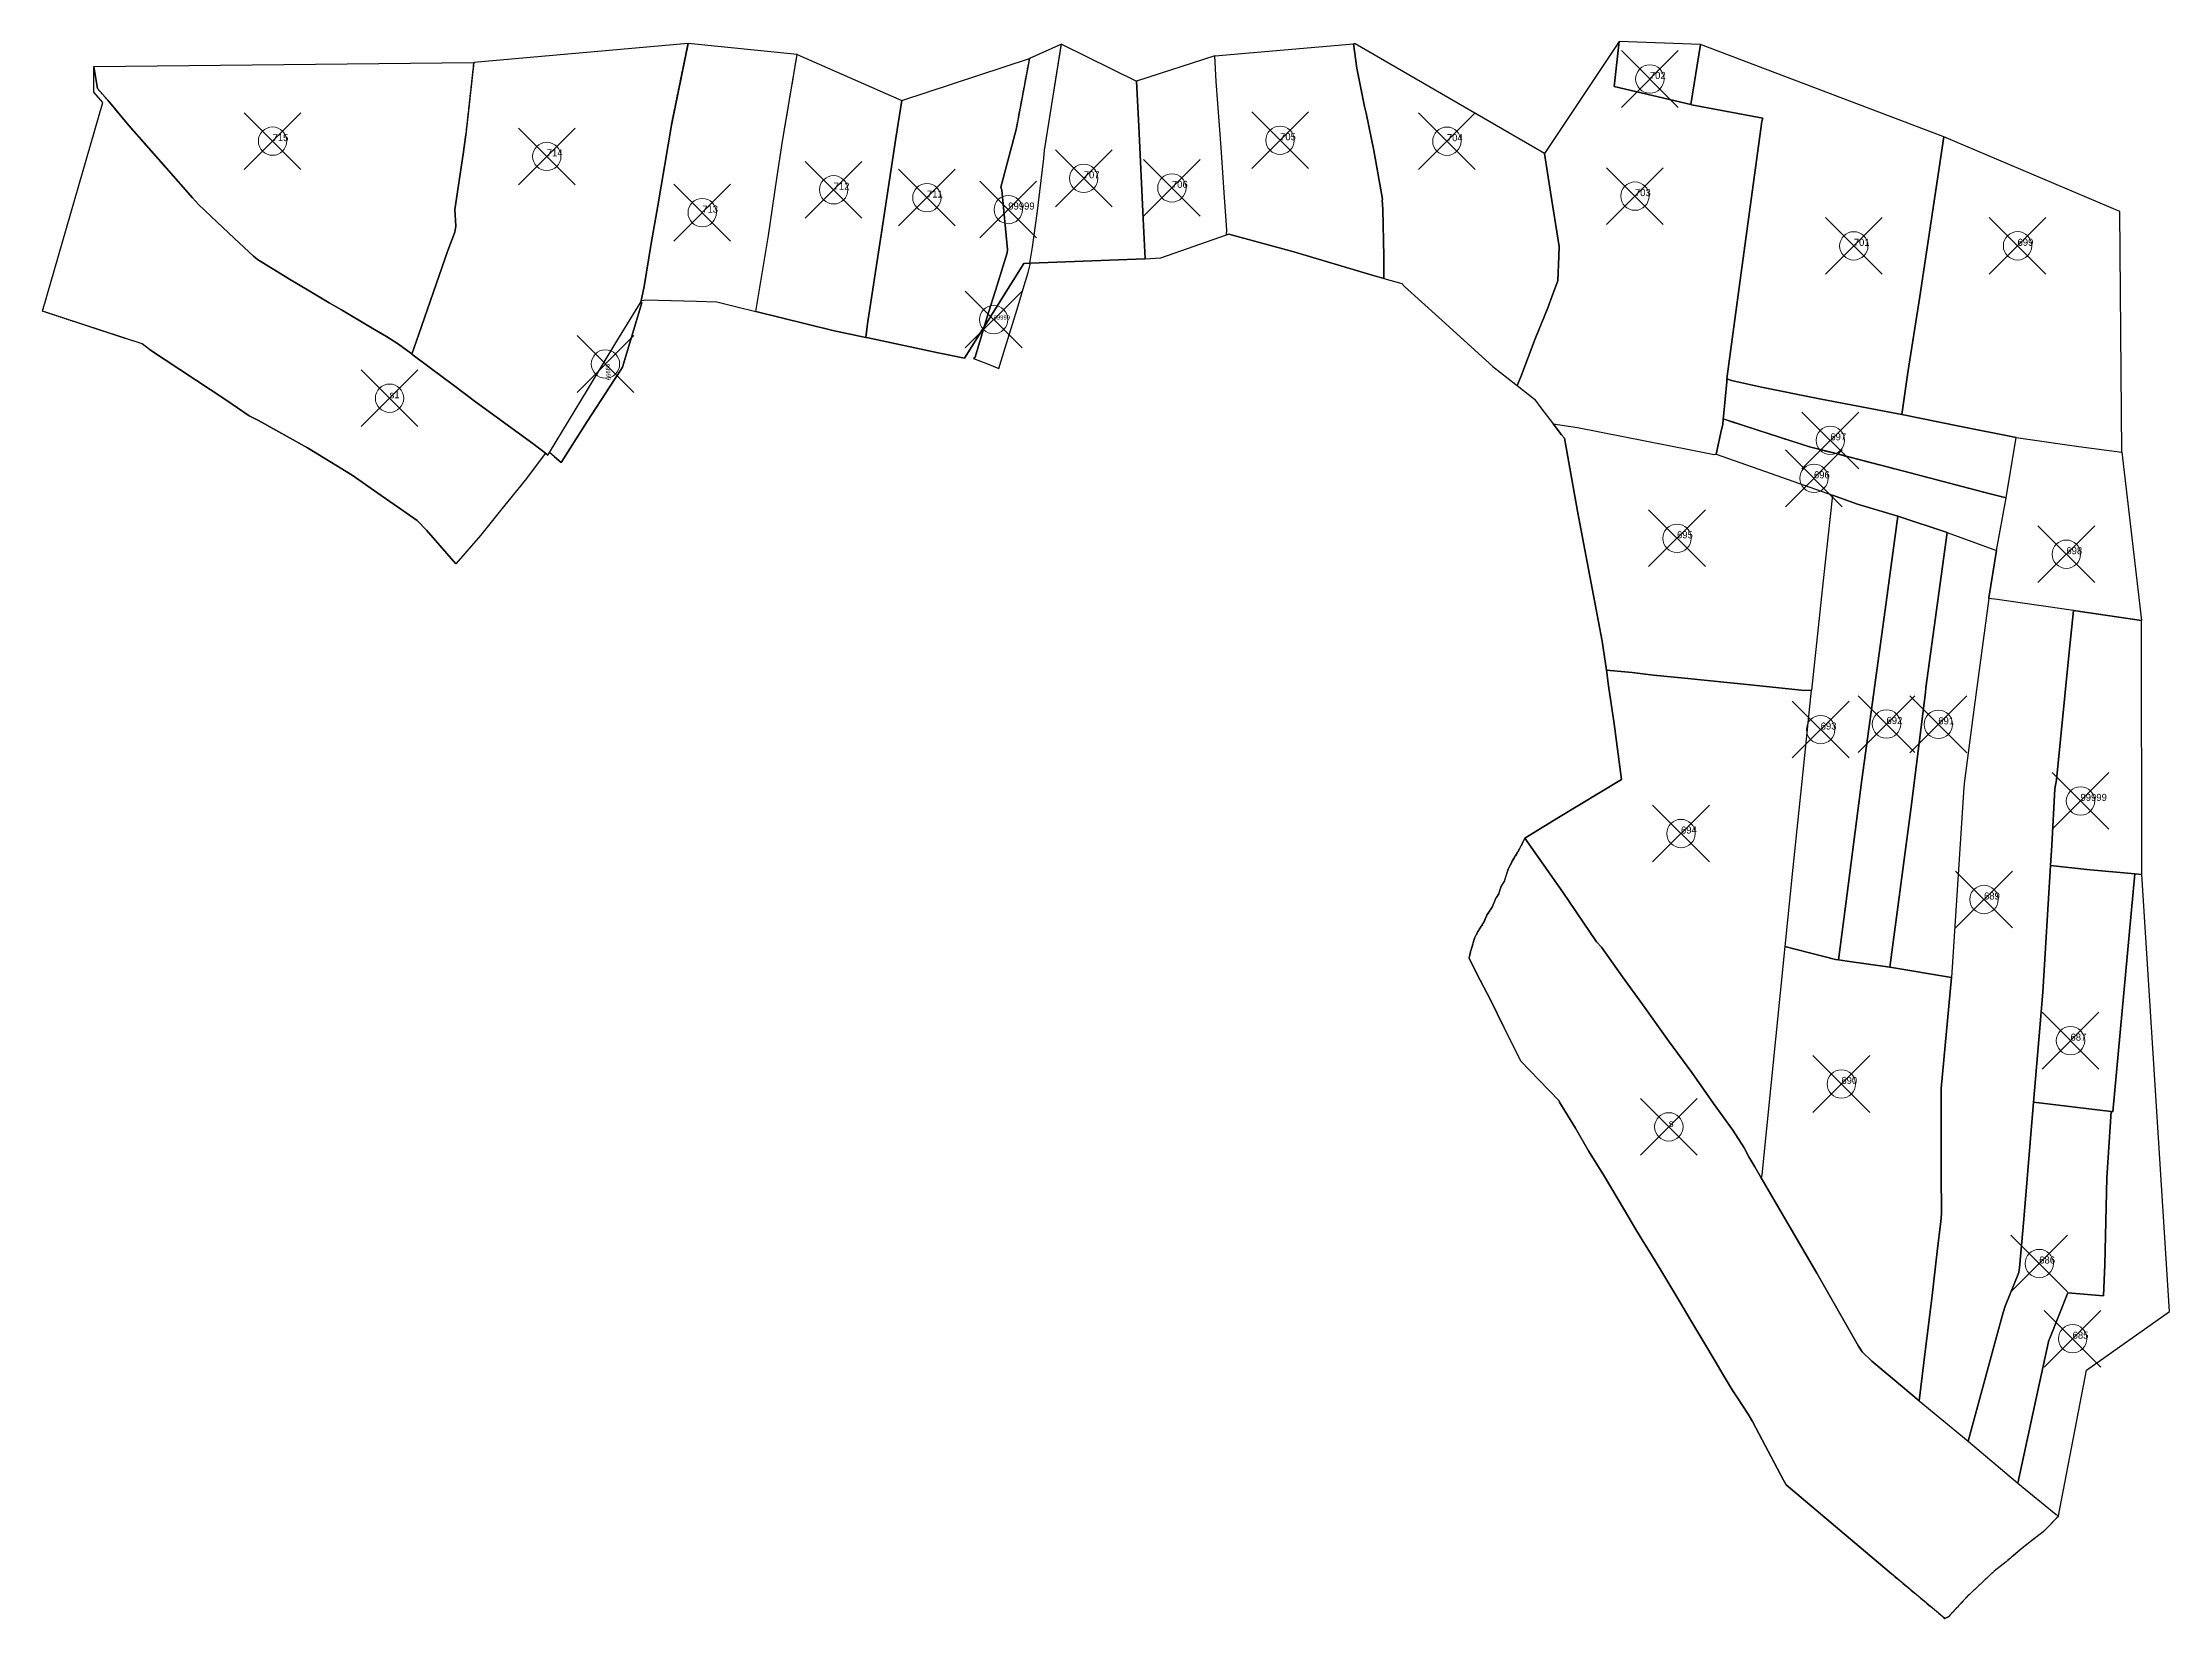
# Model space of a CAD drawing. Header units: millimetres. Extents: x -5 to 3014, y -2191 to 0.
# Drawn here: x 2260 to 3009, y -1111 to -555 of the extents above; entities that cross this region are included whole.
import ezdxf

# ---------------------------------------------------------------- set-up
doc = ezdxf.new("R2010")
doc.units = ezdxf.units.MM
doc.header["$PDMODE"] = 35
doc.header["$PDSIZE"] = 10
doc.linetypes.add('04b018', pattern=[5.49, 4.32, -0.54, 0.09, -0.54])
doc.linetypes.add('DASHED', pattern=[0.75, 0.5, -0.25])
for name, color, linetype, lineweight in [('Poly_Survey_Bndry', 250, 'Continuous', 30), ('Poly_Village_Bndry', 250, 'Continuous', 30), ('Text_Survey_No', 250, 'Continuous', 0)]:
    doc.layers.add(name, color=color, linetype=linetype, lineweight=lineweight)
doc.styles.get("Standard").update_dxf_attribs({"font": 'SakalBharati.ttf'})

msp = doc.modelspace()

# ---------------------------------------------------------------- linework, layer by layer
at = {"layer": 'Poly_Survey_Bndry'}
for points in [[(2408.97, -587.94), (2407.98, -594.84), (2405, -614.24), (2405.35, -620.21), (2405.04, -622.23), (2402.58, -628.8), (2392.38, -658.25), (2389.95, -665.23), (2396.31, -670.07), (2404.59, -676.24), (2412.38, -682.04), (2432.55, -696.82), (2437, -700.22), (2437.81, -700.85), (2438.36, -699.94), (2451.76, -677.86), (2462.17, -660.7), (2470.58, -647), (2471.83, -641.45), (2474.27, -626.32), (2476.61, -612.96), (2481.35, -584.56), (2487.22, -555.81), (2411.77, -562.52)], [(2481.35, -584.56), (2476.61, -612.96), (2474.27, -626.32), (2471.83, -641.45), (2470.58, -647), (2470.95, -646.4), (2472.38, -646.09), (2490.17, -646.56), (2497.43, -646.83), (2504.46, -648.56), (2511.18, -650.22), (2515.59, -623.4), (2518.57, -603.38), (2520.53, -590.23), (2525.7, -559.65), (2487.22, -555.81)], [(2520.53, -590.23), (2525.7, -559.65), (2562.53, -575.82), (2560.43, -589.21), (2555.54, -621.7), (2550.44, -654.62), (2549.9, -659.36), (2538.27, -656.92), (2511.18, -650.22), (2515.59, -623.4), (2518.57, -603.38)], [(2602.87, -586.04), (2597.52, -606.42), (2597.81, -607.5), (2599.87, -628.36), (2599.73, -629.57), (2596.17, -640.98), (2592.5, -652.52), (2591.58, -655.63), (2584.65, -666.7), (2575.33, -664.82), (2550.74, -659.54), (2549.9, -659.36), (2550.44, -654.62), (2555.54, -621.7), (2560.43, -589.21), (2562.53, -575.82), (2607.6, -561.04)], [(2602.87, -586.04), (2597.52, -606.42), (2597.81, -607.5), (2599.87, -628.36), (2599.73, -629.57), (2596.17, -640.98), (2592.5, -652.52), (2591.58, -655.63), (2601.84, -639.27), (2605.58, -633.33), (2607.68, -633.25), (2608.64, -627.52), (2610.27, -615.69), (2612.6, -596.31), (2612.9, -593.38), (2618.81, -555.99), (2607.6, -561.04)], [(2612.9, -593.38), (2618.81, -555.99), (2645.32, -569.04), (2646.09, -584.97), (2647.58, -617.56), (2648.36, -631.71), (2635.73, -632.19), (2607.98, -633.24), (2607.68, -633.25), (2608.64, -627.52), (2610.27, -615.69), (2612.6, -596.31)], [(2672.85, -560.11), (2645.32, -569.04), (2646.09, -584.97), (2647.58, -617.56), (2648.36, -631.71), (2653.86, -631.38), (2677.01, -623.27), (2677.06, -621.42), (2676.32, -610.1), (2675.1, -592.45), (2673.41, -569.2)], [(2732.4, -638.58), (2728.37, -637.42), (2700.68, -629.25), (2677.82, -622.98), (2677.01, -623.27), (2677.06, -621.42), (2676.32, -610.1), (2675.1, -592.45), (2673.41, -569.2), (2672.85, -560.11), (2721.76, -555.96), (2722.94, -564.44), (2725.58, -577.99), (2726.25, -580.36), (2728.9, -593.45), (2731.98, -610.63), (2731.88, -611.02), (2732.05, -614.2), (2732.39, -630.83)], [(2789.02, -594.56), (2722.35, -555.91), (2721.76, -555.96), (2722.94, -564.44), (2725.58, -577.99), (2726.25, -580.36), (2728.9, -593.45), (2731.98, -610.63), (2731.88, -611.02), (2732.05, -614.2), (2732.39, -630.83), (2732.4, -638.58), (2738.75, -640.41), (2739.72, -641.39), (2751.74, -652.27), (2770.91, -669.6), (2778.98, -675.96), (2779.49, -676.36), (2780.67, -673.21), (2785.8, -659.93), (2790.2, -648.96), (2791.76, -644.77), (2793.72, -639.4), (2794.09, -630.72), (2794.25, -627.38), (2791.2, -608.24)], [(2789.02, -594.56), (2791.2, -608.24), (2794.25, -627.38), (2794.09, -630.72), (2793.72, -639.4), (2791.76, -644.77), (2790.2, -648.96), (2785.8, -659.93), (2780.67, -673.21), (2779.49, -676.36), (2785.6, -681.18), (2787.78, -684.2), (2792.16, -689.79), (2800.65, -691.16), (2840.69, -698.98), (2848.85, -700.59), (2849.55, -700.51), (2851.42, -691.78), (2851.87, -690.1), (2852.07, -688.12), (2852.16, -687.26), (2853.34, -674.98), (2853.36, -674.01), (2853.39, -673.04), (2854.62, -664.37), (2858.28, -637.41), (2865.7, -583.25), (2866.04, -582.15), (2840.91, -577.35), (2840.58, -577.33), (2813.66, -570.94), (2815.42, -555.08)], [(2844.03, -556.18), (2815.42, -555.08), (2813.66, -570.94), (2840.58, -577.33)], [(2840.58, -577.33), (2840.91, -577.35), (2866.04, -582.15), (2865.7, -583.25), (2858.28, -637.41), (2854.62, -664.37), (2853.39, -673.04), (2853.36, -674.01), (2854.96, -674.59), (2865.51, -676.88), (2885.95, -681.01), (2913.17, -686.17), (2914.97, -686.54), (2917.14, -671.71), (2921.29, -644.93), (2923.65, -629.29), (2929.8, -588.63), (2844.03, -556.18)], [(2297.49, -663.58), (2294.82, -661.69), (2259.75, -650.17), (2280.95, -576.54), (2277.78, -572.89), (2277.81, -563.91), (2279.12, -571.61), (2282.79, -575.81), (2290.13, -584.67), (2303.27, -599.61), (2312.59, -610.14), (2314.75, -612.49), (2319.1, -616.62), (2327.42, -624.54), (2334.1, -630.75), (2335.54, -631.95), (2347.42, -639.21), (2353.09, -642.65), (2360.81, -647.16), (2365.07, -649.64), (2375.93, -656.11), (2381, -659.11), (2385.19, -661.77), (2389.58, -664.94), (2389.95, -665.23), (2396.31, -670.07), (2404.59, -676.24), (2412.38, -682.04), (2432.55, -696.82), (2437, -700.22), (2429.82, -709.73), (2421.18, -720.42), (2414.1, -729.17), (2405.44, -739.18), (2395.03, -727.3), (2391.75, -723.91), (2385.16, -719.33), (2379.12, -715.13), (2368.81, -707.96), (2353.12, -698.31), (2335.91, -688.71), (2332.58, -686.97), (2324.33, -681.36)], [(2389.95, -665.23), (2389.58, -664.94), (2385.19, -661.77), (2381, -659.11), (2375.93, -656.11), (2365.07, -649.64), (2360.81, -647.16), (2353.09, -642.65), (2347.42, -639.21), (2335.54, -631.95), (2334.1, -630.75), (2327.42, -624.54), (2319.1, -616.62), (2314.75, -612.49), (2312.59, -610.14), (2303.27, -599.61), (2290.13, -584.67), (2282.79, -575.81), (2279.12, -571.61), (2277.81, -563.91), (2411.77, -562.52), (2408.97, -587.94), (2407.98, -594.84), (2405, -614.24), (2405.35, -620.21), (2405.04, -622.23), (2402.58, -628.8), (2392.38, -658.25)], [(2992.54, -699.79), (2991.81, -615.04), (2929.8, -588.63), (2923.65, -629.29), (2921.29, -644.93), (2917.14, -671.71), (2914.97, -686.54), (2935.25, -690.71), (2955.3, -694.63), (2977.42, -697.79)], [(2596.74, -670.31), (2598.93, -663.45), (2603.21, -649.45), (2605.7, -641.08), (2607.12, -636.49), (2607.98, -633.24), (2607.68, -633.25), (2605.58, -633.33), (2601.84, -639.27), (2591.58, -655.63), (2588.42, -666.34), (2587.84, -666.84), (2592.76, -668.68)], [(2440.15, -701.52), (2438.36, -699.94), (2451.76, -677.86), (2462.17, -660.7), (2470.58, -647), (2470.91, -647.2), (2464.09, -669.88), (2463.52, -670.8), (2459.84, -676.53), (2451.69, -689.05), (2442.56, -703.43)], [(2951.71, -715.9), (2955.3, -694.63), (2935.25, -690.71), (2914.97, -686.54), (2913.17, -686.17), (2885.95, -681.01), (2865.51, -676.88), (2854.96, -674.59), (2853.36, -674.01), (2853.34, -674.98), (2852.16, -687.26), (2852.07, -688.12), (2864.3, -692.06), (2882.47, -697.91), (2891.33, -700.23), (2917.95, -707.07), (2945.65, -714.37)], [(2930.98, -728.18), (2948.34, -734.47), (2951.71, -715.9), (2945.65, -714.37), (2917.95, -707.07), (2891.33, -700.23), (2882.47, -697.91), (2864.3, -692.06), (2852.07, -688.12), (2851.87, -690.1), (2851.42, -691.78), (2849.55, -700.51), (2872.96, -708.7), (2890.6, -714.96), (2899.42, -718.1), (2913.61, -722.39)], [(2882.99, -783.74), (2880.7, -783.77), (2861.52, -781.83), (2838.45, -779.52), (2827.43, -778.45), (2820, -777.51), (2810.88, -776.67), (2809.43, -766.4), (2806.84, -752.84), (2800.68, -720.56), (2796.08, -694.84), (2795.11, -693.72), (2792.16, -689.79), (2800.65, -691.16), (2840.69, -698.98), (2848.85, -700.59), (2849.55, -700.51), (2872.96, -708.7), (2890.6, -714.96), (2887.33, -745.08), (2883.15, -783.74)], [(2975.45, -755.6), (2948.6, -751.77), (2945.67, -751.38), (2945.69, -751.21), (2948.34, -734.47), (2951.71, -715.9), (2955.3, -694.63), (2977.42, -697.79), (2992.54, -699.79), (2999.45, -759.2)], [(2873.79, -874.04), (2891.65, -878.63), (2892.73, -878.71), (2895.29, -858.97), (2900.88, -815.33), (2909.48, -752.78), (2913.61, -722.39), (2899.42, -718.1), (2890.6, -714.96), (2887.33, -745.08), (2883.15, -783.74), (2882.99, -783.74), (2880.13, -812.53), (2876.59, -846.25)], [(2910.79, -881.38), (2918.12, -825.75), (2923.35, -784.56), (2923.45, -782.84), (2930.98, -728.18), (2913.61, -722.39), (2909.48, -752.78), (2900.88, -815.33), (2895.29, -858.97), (2892.73, -878.71), (2895.73, -879.18)], [(2910.79, -881.38), (2918.12, -825.75), (2923.35, -784.56), (2923.45, -782.84), (2930.98, -728.18), (2948.34, -734.47), (2945.69, -751.21), (2945.67, -751.38), (2940.52, -789.74), (2937.03, -815.68), (2936.87, -817.9), (2932.49, -884.96)], [(2945.67, -751.38), (2940.52, -789.74), (2937.03, -815.68), (2936.87, -817.9), (2932.49, -884.96), (2928.85, -924.13), (2928.87, -953.81), (2928.98, -968.31), (2928.79, -971.02), (2927.46, -981.59), (2925.52, -998.16), (2923.29, -1015.82), (2921.07, -1034.14), (2938.32, -1048.4), (2948.37, -1011.67), (2950.71, -1002.99), (2951.41, -1000.78), (2956.27, -988.91), (2956.48, -987.29), (2957.98, -970.1), (2961.45, -928.94), (2963.3, -906.98), (2964.72, -890.17), (2967.39, -845.53), (2967.81, -838.49), (2968.91, -818.42), (2969.49, -815.33), (2973.87, -771.46), (2975.45, -755.6), (2948.6, -751.77)], [(2999.56, -848.7), (2999.45, -759.2), (2975.45, -755.6), (2973.87, -771.46), (2969.49, -815.33), (2968.91, -818.42), (2967.81, -838.49), (2967.39, -845.53), (2980.16, -846.91), (2997.09, -848.47)], [(2782.12, -835.87), (2794.01, -828.57), (2816.22, -815.24), (2813.56, -795.61), (2811.65, -782.13), (2810.88, -776.67), (2820, -777.51), (2827.43, -778.45), (2838.45, -779.52), (2861.52, -781.83), (2880.7, -783.77), (2882.99, -783.74), (2880.13, -812.53), (2876.59, -846.25), (2873.79, -874.04), (2865.68, -954.54), (2865.4, -955.52), (2863.18, -951.72), (2861.09, -948.15), (2859.4, -945.01), (2855.43, -938.75), (2848.64, -929.32), (2840.98, -918.51), (2832.76, -907.25), (2823.76, -894.66), (2816.54, -884.77), (2809.12, -874.33), (2807.43, -872.37), (2795.52, -854.93)], [(2762.52, -878.17), (2763, -875.97), (2763.57, -874.06), (2764.37, -871.16), (2765.73, -868.63), (2767.61, -865.73), (2768.78, -863.03), (2770.57, -860.24), (2771.9, -857.14), (2772.99, -855.43), (2773.7, -853.16), (2774.95, -851), (2776.26, -846.76), (2777.73, -843.98), (2779.53, -840.96), (2781.06, -838.06), (2782.12, -835.87), (2795.52, -854.93), (2807.43, -872.37), (2809.12, -874.33), (2816.54, -884.77), (2823.76, -894.66), (2832.76, -907.25), (2840.98, -918.51), (2848.64, -929.32), (2855.43, -938.75), (2859.4, -945.01), (2861.09, -948.15), (2863.18, -951.72), (2865.4, -955.52), (2875.31, -972.46), (2885.03, -989.21), (2899.74, -1014.9), (2900.97, -1016.86), (2904.45, -1020.17), (2911.58, -1026.2), (2921.07, -1034.14), (2938.32, -1048.4), (2955.89, -1063.19), (2969.35, -1074.19), (2970.24, -1074.76), (2966.68, -1078.47), (2964.8, -1080.31), (2957.99, -1085.65), (2953.82, -1089.2), (2951.77, -1090.87), (2947.51, -1094.21), (2938.01, -1103.19), (2931.51, -1110.13), (2930.16, -1110.87), (2911.31, -1095.13), (2908.97, -1093.15), (2874.23, -1063.72), (2873.27, -1062.09), (2865.78, -1047.97), (2862.42, -1041.45), (2860.8, -1038.92), (2857.07, -1033.08), (2855.25, -1030.25), (2851.66, -1024.46), (2849.51, -1020.78), (2844.48, -1012.33), (2841.04, -1006.42), (2836.09, -998.14), (2830.39, -988.72), (2828.83, -986.06), (2826.46, -982.09), (2823.84, -978.02), (2821.27, -973.77), (2817.21, -966.95), (2810.19, -955.14), (2804.6, -946.08), (2799.94, -938.12), (2794.38, -928.86), (2794.22, -928.4), (2787.11, -921.03), (2780.73, -914.42), (2779.08, -911.19), (2777.67, -908.39), (2774.78, -902.43), (2770.13, -893.13), (2765.16, -883.4)], [(2988.74, -932.21), (2989.34, -932.28), (2997.09, -848.47), (2980.16, -846.91), (2967.39, -845.53), (2964.72, -890.17), (2963.3, -906.98), (2961.45, -928.94)], [(2997.09, -848.47), (2989.34, -932.28), (2988.74, -932.21), (2987.21, -955.58), (2986.49, -986.2), (2986.1, -997.21), (2973.55, -996.08), (2967.1, -1012.07), (2966.86, -1012.78), (2962.25, -1033.77), (2955.89, -1063.19), (2969.35, -1074.19), (2970.24, -1074.76), (2980.04, -1023.39), (3009.31, -1002.72), (2999.56, -848.7)], [(2873.79, -874.04), (2865.68, -954.54), (2865.4, -955.52), (2875.31, -972.46), (2885.03, -989.21), (2899.74, -1014.9), (2900.97, -1016.86), (2904.45, -1020.17), (2911.58, -1026.2), (2921.07, -1034.14), (2923.29, -1015.82), (2925.52, -998.16), (2927.46, -981.59), (2928.79, -971.02), (2928.98, -968.31), (2928.87, -953.81), (2928.85, -924.13), (2932.49, -884.96), (2910.79, -881.38), (2895.73, -879.18), (2892.73, -878.71), (2891.65, -878.63)], [(2955.89, -1063.19), (2962.25, -1033.77), (2966.86, -1012.78), (2967.1, -1012.07), (2973.55, -996.08), (2986.1, -997.21), (2986.49, -986.2), (2987.21, -955.58), (2988.74, -932.21), (2961.45, -928.94), (2957.98, -970.1), (2956.48, -987.29), (2956.27, -988.91), (2951.41, -1000.78), (2950.71, -1002.99), (2948.37, -1011.67), (2938.32, -1048.4)]]:
    msp.add_lwpolyline(points, close=True, dxfattribs=at)
at = {"layer": 'Poly_Survey_Bndry', "linetype": 'DASHED'}
for points in [[(2481.35, -584.56), (2487.22, -555.81)], [(2520.53, -590.23), (2525.7, -559.65)], [(2602.87, -586.04), (2607.6, -561.04)], [(2612.9, -593.38), (2618.81, -555.99)], [(2303.27, -599.61), (2290.13, -584.67), (2282.79, -575.81), (2279.12, -571.61), (2277.81, -563.91)], [(2408.97, -587.94), (2411.77, -562.52)], [(2297.49, -663.58), (2294.82, -661.69), (2259.75, -650.17)], [(2911.31, -1095.13), (2930.16, -1110.87), (2931.51, -1110.13)]]:
    msp.add_lwpolyline(points, dxfattribs=at)
at = {"layer": 'Poly_Survey_Bndry'}
for points in [[(2677.01, -623.27), (2677.06, -621.42), (2676.32, -610.1), (2675.1, -592.45), (2673.41, -569.2), (2672.85, -560.11)], [(2732.4, -638.58), (2732.39, -630.83), (2732.05, -614.2), (2731.88, -611.02), (2731.98, -610.63), (2728.9, -593.45), (2726.25, -580.36), (2725.58, -577.99), (2722.94, -564.44), (2721.76, -555.96)], [(2815.42, -555.08), (2813.66, -570.94), (2840.58, -577.33)], [(2840.58, -577.33), (2844.03, -556.18)], [(2648.36, -631.71), (2647.58, -617.56), (2646.09, -584.97), (2645.32, -569.04)], [(2549.9, -659.36), (2550.44, -654.62), (2555.54, -621.7), (2560.43, -589.21), (2562.53, -575.82)], [(2470.58, -647), (2471.83, -641.45), (2474.27, -626.32), (2476.61, -612.96), (2481.35, -584.56)], [(2840.58, -577.33), (2840.91, -577.35), (2866.04, -582.15)], [(2866.04, -582.15), (2865.7, -583.25), (2858.28, -637.41), (2854.62, -664.37), (2853.39, -673.04), (2853.36, -674.01)], [(2389.95, -665.23), (2392.38, -658.25), (2402.58, -628.8), (2405.04, -622.23), (2405.35, -620.21), (2405, -614.24), (2407.98, -594.84), (2408.97, -587.94)], [(2511.18, -650.22), (2515.59, -623.4), (2518.57, -603.38), (2520.53, -590.23)], [(2591.58, -655.63), (2592.5, -652.52), (2596.17, -640.98), (2599.73, -629.57), (2599.87, -628.36), (2597.81, -607.5), (2597.52, -606.42), (2602.87, -586.04)], [(2929.8, -588.63), (2923.65, -629.29), (2921.29, -644.93), (2917.14, -671.71), (2914.97, -686.54)], [(2389.95, -665.23), (2389.58, -664.94), (2385.19, -661.77), (2381, -659.11), (2375.93, -656.11), (2365.07, -649.64), (2360.81, -647.16), (2353.09, -642.65), (2347.42, -639.21), (2335.54, -631.95), (2334.1, -630.75), (2327.42, -624.54), (2319.1, -616.62), (2314.75, -612.49), (2312.59, -610.14), (2303.27, -599.61)], [(2607.68, -633.25), (2608.64, -627.52), (2610.27, -615.69), (2612.6, -596.31), (2612.9, -593.38)], [(2779.49, -676.36), (2780.67, -673.21), (2785.8, -659.93), (2790.2, -648.96), (2791.76, -644.77), (2793.72, -639.4), (2794.09, -630.72), (2794.25, -627.38), (2791.2, -608.24), (2789.02, -594.56)], [(2596.74, -670.31), (2598.93, -663.45), (2603.21, -649.45), (2605.7, -641.08), (2607.12, -636.49), (2607.98, -633.24)], [(2440.15, -701.52), (2442.56, -703.43), (2451.69, -689.05), (2459.84, -676.53), (2463.52, -670.8), (2464.09, -669.88), (2470.91, -647.2), (2470.58, -647)], [(2587.84, -666.84), (2588.42, -666.34), (2591.58, -655.63)], [(2437, -700.22), (2432.55, -696.82), (2412.38, -682.04), (2404.59, -676.24), (2396.31, -670.07), (2389.95, -665.23)], [(2853.36, -674.01), (2853.34, -674.98), (2852.16, -687.26), (2852.07, -688.12)], [(2914.97, -686.54), (2913.17, -686.17), (2885.95, -681.01), (2865.51, -676.88), (2854.96, -674.59), (2853.36, -674.01)], [(2852.07, -688.12), (2851.87, -690.1), (2851.42, -691.78), (2849.55, -700.51)], [(2955.3, -694.63), (2935.25, -690.71), (2914.97, -686.54)], [(2792.16, -689.79), (2800.65, -691.16), (2840.69, -698.98), (2848.85, -700.59), (2849.55, -700.51)], [(2951.71, -715.9), (2955.3, -694.63)], [(2955.3, -694.63), (2977.42, -697.79), (2992.54, -699.79)], [(2437.81, -700.85), (2437, -700.22)], [(2849.55, -700.51), (2872.96, -708.7), (2890.6, -714.96)], [(2890.6, -714.96), (2887.33, -745.08), (2883.15, -783.74), (2882.99, -783.74)], [(2890.6, -714.96), (2899.42, -718.1), (2913.61, -722.39)], [(2948.34, -734.47), (2951.71, -715.9)], [(2913.61, -722.39), (2909.48, -752.78), (2900.88, -815.33), (2895.29, -858.97), (2892.73, -878.71)], [(2913.61, -722.39), (2930.98, -728.18)], [(2930.98, -728.18), (2923.45, -782.84), (2923.35, -784.56), (2918.12, -825.75), (2910.79, -881.38)], [(2930.98, -728.18), (2948.34, -734.47)], [(2948.34, -734.47), (2945.69, -751.21), (2945.67, -751.38)], [(2945.67, -751.38), (2940.52, -789.74), (2937.03, -815.68), (2936.87, -817.9)], [(2975.45, -755.6), (2948.6, -751.77), (2945.67, -751.38)], [(2967.39, -845.53), (2967.81, -838.49), (2968.91, -818.42), (2969.49, -815.33), (2973.87, -771.46), (2975.45, -755.6)], [(2975.45, -755.6), (2999.45, -759.2)], [(2882.99, -783.74), (2880.7, -783.77), (2861.52, -781.83), (2838.45, -779.52), (2827.43, -778.45), (2820, -777.51), (2810.88, -776.67)], [(2882.99, -783.74), (2880.13, -812.53), (2876.59, -846.25), (2873.79, -874.04)], [(2936.87, -817.9), (2932.49, -884.96)], [(2865.4, -955.52), (2863.18, -951.72), (2861.09, -948.15), (2859.4, -945.01), (2855.43, -938.75), (2848.64, -929.32), (2840.98, -918.51), (2832.76, -907.25), (2823.76, -894.66), (2816.54, -884.77), (2809.12, -874.33), (2807.43, -872.37), (2795.52, -854.93), (2782.12, -835.87)], [(2961.45, -928.94), (2963.3, -906.98), (2964.72, -890.17), (2967.39, -845.53)], [(2967.39, -845.53), (2980.16, -846.91), (2997.09, -848.47)], [(2988.74, -932.21), (2989.34, -932.28), (2997.09, -848.47)], [(2997.09, -848.47), (2999.56, -848.7)], [(2873.79, -874.04), (2865.68, -954.54), (2865.4, -955.52)], [(2892.73, -878.71), (2891.65, -878.63), (2873.79, -874.04)], [(2910.79, -881.38), (2895.73, -879.18), (2892.73, -878.71)], [(2910.79, -881.38), (2932.49, -884.96)], [(2932.49, -884.96), (2928.85, -924.13), (2928.87, -953.81), (2928.98, -968.31), (2928.79, -971.02), (2927.46, -981.59), (2925.52, -998.16), (2923.29, -1015.82), (2921.07, -1034.14)], [(2938.32, -1048.4), (2948.37, -1011.67), (2950.71, -1002.99), (2951.41, -1000.78), (2956.27, -988.91), (2956.48, -987.29), (2957.98, -970.1), (2961.45, -928.94)], [(2961.45, -928.94), (2988.74, -932.21)], [(2988.74, -932.21), (2987.21, -955.58), (2986.49, -986.2), (2986.1, -997.21), (2973.55, -996.08), (2967.1, -1012.07), (2966.86, -1012.78), (2962.25, -1033.77), (2955.89, -1063.19)], [(2921.07, -1034.14), (2911.58, -1026.2), (2904.45, -1020.17), (2900.97, -1016.86), (2899.74, -1014.9), (2885.03, -989.21), (2875.31, -972.46), (2865.4, -955.52)], [(2980.04, -1023.39), (3009.31, -1002.72)], [(2970.24, -1074.76), (2980.04, -1023.39)], [(2921.07, -1034.14), (2938.32, -1048.4)], [(2955.89, -1063.19), (2969.35, -1074.19), (2970.24, -1074.76)]]:
    msp.add_lwpolyline(points, dxfattribs=at)
at = {"layer": 'Poly_Survey_Bndry', "linetype": '04b018'}
msp.add_lwpolyline([(2852.07, -688.12), (2864.3, -692.06), (2882.47, -697.91), (2891.33, -700.23), (2917.95, -707.07), (2945.65, -714.37), (2951.71, -715.9)], dxfattribs=at)
at = {"layer": 'Poly_Village_Bndry'}
for points in [[(2648.36, -631.71), (2653.86, -631.38), (2677.01, -623.27)], [(2677.01, -623.27), (2677.82, -622.98), (2700.68, -629.25), (2728.37, -637.42), (2732.4, -638.58)], [(2591.58, -655.63), (2601.84, -639.27), (2605.58, -633.33), (2607.68, -633.25)], [(2607.68, -633.25), (2607.98, -633.24)], [(2607.98, -633.24), (2635.73, -632.19), (2648.36, -631.71)], [(2732.4, -638.58), (2738.75, -640.41), (2739.72, -641.39), (2751.74, -652.27), (2770.91, -669.6), (2778.98, -675.96), (2779.49, -676.36)], [(2438.36, -699.94), (2451.76, -677.86), (2462.17, -660.7), (2470.58, -647)], [(2470.58, -647), (2470.95, -646.4), (2472.38, -646.09), (2490.17, -646.56), (2497.43, -646.83), (2504.46, -648.56), (2511.18, -650.22)], [(2511.18, -650.22), (2538.27, -656.92), (2549.9, -659.36)], [(2549.9, -659.36), (2550.74, -659.54), (2575.33, -664.82), (2584.65, -666.7), (2591.58, -655.63)], [(2297.49, -663.58), (2324.33, -681.36), (2332.58, -686.97), (2335.91, -688.71), (2353.12, -698.31), (2368.81, -707.96), (2379.12, -715.13), (2385.16, -719.33), (2391.75, -723.91), (2395.03, -727.3), (2405.44, -739.18)], [(2779.49, -676.36), (2785.6, -681.18), (2787.78, -684.2), (2792.16, -689.79)], [(2792.16, -689.79), (2795.11, -693.72), (2796.08, -694.84), (2800.68, -720.56), (2806.84, -752.84), (2809.43, -766.4), (2810.88, -776.67)], [(2437.81, -700.85), (2438.36, -699.94)], [(2810.88, -776.67), (2811.65, -782.13), (2813.56, -795.61), (2816.22, -815.24), (2794.01, -828.57), (2782.12, -835.87)], [(2762.52, -878.17), (2765.16, -883.4), (2770.13, -893.13), (2774.78, -902.43), (2777.67, -908.39), (2779.08, -911.19), (2780.73, -914.42), (2787.11, -921.03), (2794.22, -928.4), (2794.38, -928.86), (2799.94, -938.12), (2804.6, -946.08), (2810.19, -955.14), (2817.21, -966.95), (2821.27, -973.77), (2823.84, -978.02), (2826.46, -982.09), (2828.83, -986.06), (2830.39, -988.72), (2836.09, -998.14), (2841.04, -1006.42), (2844.48, -1012.33), (2849.51, -1020.78), (2851.66, -1024.46), (2855.25, -1030.25), (2857.07, -1033.08), (2860.8, -1038.92), (2862.42, -1041.45), (2865.78, -1047.97), (2873.27, -1062.09), (2874.23, -1063.72), (2908.97, -1093.15), (2911.31, -1095.13)]]:
    msp.add_lwpolyline(points, dxfattribs=at)
at = {"layer": 'Poly_Village_Bndry', "linetype": 'DASHED'}
for points in [[(2782.12, -835.87), (2781.06, -838.06), (2779.53, -840.96), (2777.73, -843.98), (2776.26, -846.76), (2774.95, -851), (2773.7, -853.16), (2772.99, -855.43), (2771.9, -857.14), (2770.57, -860.24), (2768.78, -863.03), (2767.61, -865.73), (2765.73, -868.63), (2764.37, -871.16), (2763.57, -874.06), (2763, -875.97), (2762.52, -878.17)], [(2970.24, -1074.76), (2966.68, -1078.47), (2964.8, -1080.31), (2957.99, -1085.65), (2953.82, -1089.2), (2951.77, -1090.87), (2947.51, -1094.21), (2938.01, -1103.19), (2931.51, -1110.13)]]:
    msp.add_lwpolyline(points, dxfattribs=at)
at = {"layer": 'Text_Survey_No'}
for p in [(2826.19, -568.3), (2340.81, -590.19), (2695.87, -589.89), (2754.66, -590.22), (2437.45, -595.59), (2538.54, -607.34), (2626.68, -603.3), (2657.75, -606.69), (2820.93, -609.58), (2492.22, -615.4), (2571.4, -610.1), (2600.08, -614.32), (2898.06, -627.12), (2955.77, -627.1), (2594.93, -653.1), (2458.13, -668.74), (2382.04, -680.81), (2889.8, -695.67), (2884.02, -709.03), (2835.77, -730.17), (2972.98, -735.78), (2909.59, -795.65), (2927.85, -795.75), (2886.39, -797.59), (2977.96, -822.74), (2837.16, -834.24), (2943.96, -857.48), (2974.44, -907.23), (2893.69, -922.51), (2832.89, -937.61), (2963.42, -985.78), (2975.18, -1012.28)]:
    msp.add_point(p, dxfattribs=at)

# ---------------------------------------------------------------- texts
for s, p in [('702', (2826.19, -568.3)), ('715', (2340.81, -590.19)), ('705', (2695.87, -589.89)), ('704', (2754.66, -590.22)), ('714', (2437.45, -595.59)), ('712', (2538.54, -607.34)), ('707', (2626.68, -603.3)), ('706', (2657.75, -606.69)), ('703', (2820.93, -609.58)), ('713', (2492.22, -615.4)), ('711', (2571.4, -610.1)), ('701', (2898.06, -627.12)), ('699', (2955.77, -627.1)), ('s1', (2382.04, -680.81)), ('697', (2889.8, -695.67)), ('696', (2884.02, -709.03)), ('695', (2835.77, -730.17)), ('698', (2972.98, -735.78)), ('692', (2909.59, -795.65)), ('691', (2927.85, -795.75)), ('693', (2886.39, -797.59)), ('694', (2837.16, -834.24)), ('689', (2943.96, -857.48)), ('687', (2974.44, -907.23)), ('690', (2893.69, -922.51)), ('s', (2832.89, -937.61)), ('686', (2963.42, -985.78)), ('685', (2975.18, -1012.28))]:
    msp.add_text(s, height=2.5, dxfattribs=at).set_placement(p)
at = {"layer": 'Text_Survey_No', "linetype": 'DASHED'}
for height, p in [(2.5, (2600.08, -614.32)), (1.5, (2594.93, -653.1)), (2.5, (2977.96, -822.74))]:
    msp.add_text('99999', height=height, dxfattribs=at).set_placement(p)
msp.add_text('99999', height=1.5, rotation=-86.09249, dxfattribs=at).set_placement((2458.13, -668.74))

doc.saveas('drawing.dxf')
